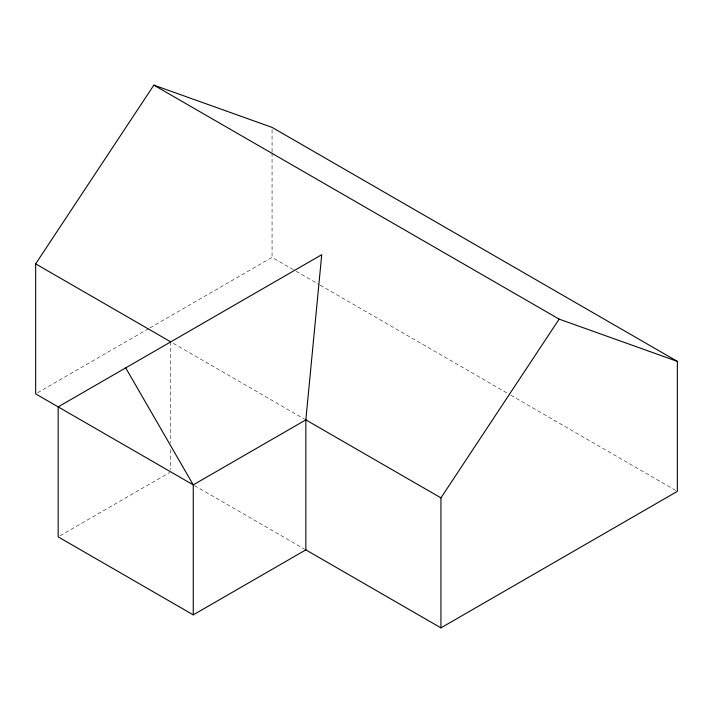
<?xml version="1.0" encoding="UTF-8"?>
<svg xmlns="http://www.w3.org/2000/svg" width="713" height="713" viewBox="0 0 713 713"><rect width="100%" height="100%" fill="white"/><g stroke="black" fill="none" stroke-linecap="round" stroke-linejoin="round"><path stroke-width="0.53" stroke-dasharray="3.56 2.67" d="M37.575 392.765L149.053 328.399M150.015 327.846L272.063 257.384L295.173 270.717M60.088 535.757L169.783 472.425M296.136 271.279L319.237 284.612M320.199 285.173L509.848 394.663M510.811 395.216L677.35 491.373M173.312 343.354L304.237 418.95M194.489 485.58L304.237 548.939M272.063 129.606L272.063 151.833M272.063 152.939L272.063 257.384M170.746 341.875L170.746 442.987M170.746 449.653L170.746 469.653"/><path stroke-width="1.07" d="M305.841 419.868L321.732 254.701L58.163 406.873L58.163 536.871L193.259 614.864L305.841 549.866L305.841 419.868L193.259 484.867L35.65 393.879L35.65 263.881L153.856 85.132L272.063 127.386L677.35 361.375L677.35 491.373L440.937 627.868L305.2 549.5M440.937 627.868L440.937 497.87L559.144 319.121L677.35 361.375M153.856 85.132L559.144 319.121M35.65 263.881L170.425 341.687M305.2 419.502L440.937 497.87M125.711 367.872L193.259 484.867L193.259 614.864"/></g></svg>
